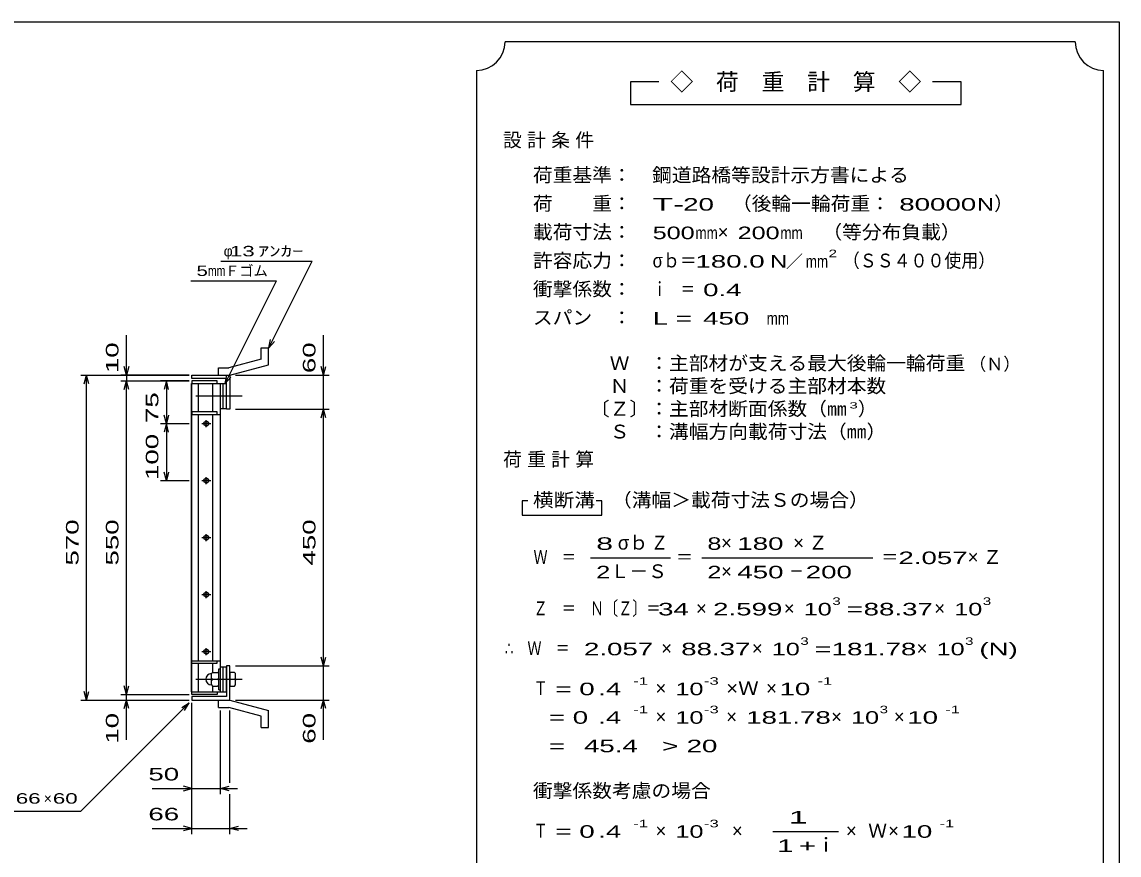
# Model space of a CAD drawing. Units: millimetres, scale not verified. Extents: x -1820 to 1731, y -1282 to 1054.
# Drawn here: x -193 to 1731, y -408 to 1054 of the extents above; entities that cross this region are included whole.
import ezdxf
from ezdxf.enums import TextEntityAlignment as Align

# ---------------------------------------------------------------- set-up
doc = ezdxf.new("R2010")
doc.units = ezdxf.units.MM
doc.header["$LTSCALE"] = 10
doc.linetypes.add('CHAIN', pattern=[18.5, 12, -1.5, 3.5, -1.5])
for name, color, linetype, lineweight in [('0_2', 150, 'Continuous', 25), ('16', 3, 'Continuous', 25), ('19', 6, 'Continuous', 25), ('22', 2, 'Continuous', 25)]:
    doc.layers.add(name, color=color, linetype=linetype, lineweight=lineweight)
doc.styles.add('ベクトル', font='')
doc.styles.get('ベクトル').set_extended_font_data('ベクトル')

msp = doc.modelspace()

# ---------------------------------------------------------------- linework, layer by layer
at = {"layer": '0_2'}
for p, q in [((-1729, 1053.5), (1731, 1053.5)), ((1731, 1053.5), (1731, -1146.5))]:
    msp.add_line(p, q, dxfattribs=at)
at = {"layer": '16'}
for p, q in [((149, 424), (105, 424)), ((105, 424), (105, 419.5)), ((149, 419.5), (149, 424)), ((104.3, -121.5), (104.3, 419.5)), ((104.3, 419.5), (105, 419.5)), ((105, 419.5), (149, 419.5)), ((105, -121.5), (105, 419.5)), ((105, 419.5), (155, 419.5)), ((116.5, 369.5), (116.5, 419.5)), ((141.5, 369.5), (141.5, 419.5)), ((155, -121.5), (155, 419.5)), ((155, 419.5), (159.5, 419.5)), ((159.5, 375.5), (159.5, 419.5)), ((159.5, 419.5), (165.5, 419.5)), ((165.5, 375.5), (165.5, 419.5)), ((105, 369.5), (105, 365)), ((149, 369.5), (105, 369.5)), ((149, 365), (149, 369.5)), ((155, 375.5), (159.5, 375.5)), ((159.5, 375.5), (165.5, 375.5)), ((105, 365), (155, 365)), ((116.5, -67), (116.5, 365)), ((122, 349), (138, 349)), ((128, 352), (132, 352)), ((130, 343), (130, 355)), ((141.5, -67), (141.5, 365)), ((128, 346), (132, 346)), ((128, 252), (132, 252)), ((130, 243), (130, 255)), ((122, 249), (138, 249)), ((128, 246), (132, 246)), ((130, 143), (130, 155)), ((122, 149), (138, 149)), ((128, 152), (132, 152)), ((128, 146), (132, 146)), ((122, 49), (138, 49)), ((128, 52), (132, 52)), ((128, 46), (132, 46)), ((130, 43), (130, 55)), ((122, -51), (138, -51)), ((128, -48), (132, -48)), ((128, -54), (132, -54)), ((130, -57), (130, -45)), ((105, -71.5), (105, -67)), ((105, -67), (155, -67)), ((105, -71.5), (149, -71.5)), ((116.5, -121.5), (116.5, -71.5)), ((141.5, -86.5), (141.5, -71.5)), ((149, -71.5), (149, -67)), ((141, -87.5), (139, -89.5)), ((139, -109.5), (139, -89.5)), ((141, -87.5), (150, -87.5)), ((152, -89.5), (150, -87.5)), ((152, -118), (152, -81)), ((152, -81), (155, -81)), ((155, -77.5), (159.5, -77.5)), ((155, -118), (155, -81)), ((159.5, -121.5), (159.5, -77.5)), ((159.5, -77.5), (165.5, -77.5)), ((165.5, -121.5), (165.5, -77.5)), ((141, -99.5), (139, -97.5)), ((141, -99.5), (139, -101.5)), ((139, -109.5), (141, -111.5)), ((141, -99.5), (150, -99.5)), ((141, -111.5), (150, -111.5)), ((141.5, -121.5), (141.5, -112.5)), ((150, -99.5), (152, -97.5)), ((152, -101.5), (150, -99.5)), ((150, -111.5), (152, -109.5)), ((104.3, -121.5), (105, -121.5)), ((105, -121.5), (149, -121.5)), ((105, -126), (105, -121.5)), ((105, -121.5), (155, -121.5)), ((149, -126), (105, -126)), ((149, -121.5), (149, -126)), ((152, -118), (155, -118)), ((155, -121.5), (159.5, -121.5)), ((159.5, -121.5), (165.5, -121.5))]:
    msp.add_line(p, q, dxfattribs=at)
at = {"layer": '16', "linetype": 'CHAIN'}
for p, q in [((112, 397.5), (193, 397.5)), ((112, -99.5), (193, -99.5))]:
    msp.add_line(p, q, dxfattribs=at)
at = {"layer": '16'}
for centre, radius, start, end in [((128, 349), 3, 90, 270), ((130, 349), 4, 46.6, 133.4), ((132, 349), 3, 270, 90), ((130, 349), 4, 226.6, 313.4), ((128, 249), 3, 90, 270), ((130, 249), 4, 46.6, 133.4), ((132, 249), 3, 270, 90), ((130, 249), 4, 226.6, 313.4), ((128, 149), 3, 90, 270), ((130, 149), 4, 46.6, 133.4), ((130, 149), 4, 226.6, 313.4), ((132, 149), 3, 270, 90), ((128, 49), 3, 90, 270), ((130, 49), 4, 46.6, 133.4), ((130, 49), 4, 226.6, 313.4), ((132, 49), 3, 270, 90), ((128, -51), 3, 90, 270), ((130, -51), 4, 46.6, 133.4), ((130, -51), 4, 226.6, 313.4), ((132, -51), 3, 270, 90), ((139, -99.5), 10, 90, 270)]:
    msp.add_arc(centre, radius, start, end, dxfattribs=at)
at = {"layer": '19'}
for p, q in [((226.1, 482.1), (239.1, 482.1)), ((226.1, 462.1), (226.1, 482.1)), ((239.1, 452.1), (239.1, 482.1)), ((226.1, 462.1), (169.8, 447)), ((151.5, 447), (169.8, 447)), ((151.5, 434), (151.5, 447)), ((171.5, 434), (239.1, 452.1)), ((105, 428), (105, 434)), ((105, 434), (171.5, 434)), ((165.5, 428), (105, 428)), ((151.5, 434), (171.5, 434)), ((165.5, 374), (165.5, 428)), ((171.5, 434), (171.5, 374)), ((171.5, 374), (165.5, 374)), ((171.5, -76), (165.5, -76)), ((165.5, -76), (165.5, -130)), ((171.5, -136), (171.5, -76)), ((179.5, -87.5), (171.5, -87.5)), ((171.5, -87.5), (171.5, -111.5)), ((181.5, -89.5), (179.5, -87.5)), ((181.5, -109.5), (181.5, -89.5)), ((171.5, -99.5), (179.5, -99.5)), ((171.5, -111.5), (179.5, -111.5)), ((181.5, -97.5), (179.5, -99.5)), ((179.5, -99.5), (181.5, -101.5)), ((179.5, -111.5), (181.5, -109.5)), ((105, -130), (105, -136)), ((165.5, -130), (105, -130)), ((105, -136), (171.5, -136)), ((151.5, -136), (171.5, -136)), ((151.5, -149), (151.5, -136)), ((151.5, -149), (169.8, -149)), ((226.1, -164.1), (169.8, -149)), ((171.5, -136), (239.1, -154.1)), ((226.1, -184.1), (226.1, -164.1)), ((239.1, -184.1), (239.1, -154.1)), ((226.1, -184.1), (239.1, -184.1))]:
    msp.add_line(p, q, dxfattribs=at)
at = {"layer": '22', "color": 4}
for p, q in [((1654, 1018.5), (654, 1018.5)), ((604, 968.5), (604, -581.5)), ((1704, -581.5), (1704, 968.5)), ((924, 948.5), (874, 948.5)), ((874, 948.5), (874, 908.5)), ((1454, 948.5), (1404, 948.5)), ((1454, 908.5), (1454, 948.5)), ((874, 908.5), (1454, 908.5)), ((155.5, 634), (315.5, 634)), ((239.5, 482), (315.5, 634)), ((103, 599.5), (253, 599.5)), ((163, 419.5), (253, 599.5)), ((-10, 434), (-10, 504)), ((335.5, 434), (335.5, 504)), ((239.5, 482), (242.5, 496.6)), ((239.5, 482), (249.5, 493)), ((-10, 434), (-14, 449)), ((-6, 449), (-10, 434)), ((335.5, 434), (331.5, 449)), ((335.5, 434), (339.5, 449)), ((-90, 434), (100, 434)), ((-84, 419), (-80, 434)), ((-76, 419), (-80, 434)), ((-80, -136), (-80, 434)), ((100, 434), (-20, 434)), ((-20, 424), (100, 424)), ((-14, 409), (-10, 424)), ((-10, 434), (-10, 424)), ((-6, 409), (-10, 424)), ((-10, -126), (-10, 424)), ((100, 424), (50, 424)), ((60, 424), (56, 409)), ((64, 409), (60, 424)), ((60, 424), (60, 349)), ((163, 419.5), (166, 434.1)), ((163, 419.5), (173, 430.5)), ((181.5, 434), (345.5, 434)), ((335.5, 374), (335.5, 434)), ((181.5, 374), (345.5, 374)), ((331.5, 359), (335.5, 374)), ((339.5, 359), (335.5, 374)), ((335.5, -76), (335.5, 374)), ((50, 349), (100, 349)), ((60, 349), (56, 364)), ((60, 349), (56, 334)), ((64, 364), (60, 349)), ((64, 334), (60, 349)), ((60, 349), (60, 249)), ((60, 249), (56, 264)), ((64, 264), (60, 249)), ((50, 249), (100, 249)), ((694, 213.5), (684, 213.5)), ((684, 213.5), (684, 188.5)), ((824, 213.5), (814, 213.5)), ((824, 188.5), (824, 213.5)), ((684, 188.5), (824, 188.5)), ((804, 113.5), (944, 113.5)), ((999, 113.5), (1299, 113.5)), ((181.5, -76), (345.5, -76)), ((335.5, -76), (331.5, -61)), ((335.5, -76), (339.5, -61)), ((335.5, -136), (335.5, -76)), ((-10, -126), (-14, -111)), ((-10, -126), (-6, -111)), ((-80, -136), (-84, -121)), ((-80, -136), (-76, -121)), ((-20, -126), (100, -126)), ((-10, -136), (-10, -126)), ((-90, -136), (100, -136)), ((-90, -331), (100, -141)), ((-20, -136), (100, -136)), ((-14, -151), (-10, -136)), ((-6, -151), (-10, -136)), ((-10, -206), (-10, -136)), ((87, -149), (100, -141)), ((92, -154), (100, -141)), ((105, -301), (105, -141)), ((105, -371), (105, -141)), ((181.5, -136), (345.5, -136)), ((331.5, -151), (335.5, -136)), ((339.5, -151), (335.5, -136)), ((335.5, -206), (335.5, -136)), ((155, -301), (155, -154)), ((171.5, -281), (171.5, -154)), ((105, -291), (90, -287)), ((155, -291), (170, -287)), ((35, -291), (105, -291)), ((90, -295), (105, -291)), ((105, -291), (155, -291)), ((170, -295), (155, -291)), ((155, -291), (185, -291)), ((171.5, -371), (171.5, -301)), ((-290, -331), (-90, -331)), ((35, -361), (105, -361)), ((105, -361), (90, -357)), ((90, -365), (105, -361)), ((105, -361), (171.5, -361)), ((171.5, -361), (186.5, -357)), ((186.5, -365), (171.5, -361)), ((171.5, -361), (201.5, -361)), ((1124, -366.5), (1239, -366.5))]:
    msp.add_line(p, q, dxfattribs=at)
for centre, start, end in [((604, 1018.5), 270, 0), ((1704, 1018.5), 180, 270)]:
    msp.add_arc(centre, 50, start, end, dxfattribs=at)

# ---------------------------------------------------------------- texts
at = {"layer": '22', "style": 'ベクトル'}
for s, height, p in [('◇\u3000荷\u3000重\u3000計\u3000算\u3000◇', 29.33, (944, 948.5)), ('）', 24.2, (1512, 735)), ('×', 24.2, (1027, 685)), ('φ', 18.3, (160.5, 651.5)), ('／', 22, (1146.5, 633.5)), ('Ｆゴム', 18.33, (163, 617)), ('（Ｎ）', 21.99, (1468, 453.5)), ('）', 24.2, (1273, 375)), ('σｂ', 24.19, (852, 140)), ('×', 24.2, (1033, 140)), ('Ｌ－Ｓ', 24.19, (839, 90)), ('×', 24.2, (1033, 90)), ('×', 24.2, (989, 25)), ('×', 24.2, (1143, 25)), ('×', 24.2, (1407, 25)), ('×', 24.2, (928, -45)), ('×', 24.2, (1087, -45)), ('×', 24.2, (1376, -45)), ('×', 24.2, (918, -115)), ('×', 24.2, (1112, -115)), ('×', 24.2, (918, -165)), ('×', 24.2, (1042, -165)), ('×', 24.2, (1226, -165)), ('×', 24.2, (1336, -165)), ('×', 18.3, (-155, -308.5)), ('×', 24.2, (918, -365)), ('×', 24.2, (1052, -365)), ('×', 24.2, (1252, -365)), ('Ｗ', 24.2, (1291, -365)), ('×', 24.2, (1326, -365)), ('ｉ', 24.2, (1200.5, -390))]:
    msp.add_text(s, height=height, dxfattribs=at).set_placement(p, align=Align.MIDDLE_LEFT)
for s, height, width, p in [('荷重基準：\u3000', 24.19, 1.05, (703, 785)), ('鋼道路橋等設計示方書による', 24.19, 1.05, (912, 785)), ('荷\u3000\u3000重：\u3000', 24.19, 1.05, (703, 735)), ('（後輪一輪荷重：', 24.19, 1.05, (1052, 735)), ('T-', 21.99, 2, (913, 733.5)), (' 20 ', 21.99, 1.65, (953, 733.5)), (' 80000', 21.99, 1.65, (1332, 733.5)), ('N', 22, 1.4, (1482, 733.5)), ('載荷寸法：\u3000', 24.19, 1.05, (703, 685)), ('500', 21.99, 1.5, (913, 683.5)), ('200', 21.99, 1.5, (1062, 683.5)), ('\u3000（等分布負載）', 24.19, 1.05, (1176, 685)), ('mm', 21.99, 0.8, (988, 683.5)), ('mm', 21.99, 0.8, (1137, 683.5)), (' 13 ', 18.33, 1.6, (160.5, 651.5)), ('ｱﾝｶｰ', 18.33, 1.6, (220.5, 651.5)), ('2', 13.2, 1.5, (1221.5, 647.5)), ('許容応力：\u3000', 24.19, 1.05, (703, 635)), ('σｂ＝', 24.19, 0.9, (913, 635)), ('180.0', 21.99, 1.65, (988, 633.5)), ('N', 22, 1.4, (1119, 633.5)), ('mm', 21.99, 0.8, (1181.5, 633.5)), ('（ＳＳ４００使用）', 24.19, 0.9, (1246.5, 635)), ('5', 18.3, 1.45, (113, 617)), ('mm', 18.33, 0.75, (133, 617)), ('衝撃係数：\u3000', 24.19, 1.05, (703, 585)), ('ｉ\u3000＝', 24.19, 0.75, (913, 585)), (' 0.4', 21.99, 1.65, (988, 583.5)), ('スパン\u3000：\u3000', 24.19, 1.05, (703, 535)), ('L =', 21.99, 1.65, (913, 533.5)), (' 450 ', 21.99, 1.65, (988, 533.5)), ('mm', 21.99, 0.8, (1113, 533.5)), ('\u3000Ｗ\u3000：主部材が支える最大後輪一輪荷重', 24.19, 1.05, (803, 455)), ('\u3000Ｎ\u3000：荷重を受ける主部材本数', 24.19, 1.05, (803, 415)), ('〔Ｚ〕：主部材断面係数（㎜', 24.19, 1.05, (803, 375)), ('3', 11, 1.8, (1258, 381)), ('\u3000Ｓ\u3000：溝幅方向載荷寸法（㎜）', 24.19, 1.05, (803, 335)), ('\u3000（溝幅＞載荷寸法Ｓの場合）', 24.19, 1.05, (807, 215)), ('横断溝', 24.19, 1.1, (703, 215)), ('8', 22, 1.8, (814, 138.5)), ('Ｚ', 24.2, 0.9, (910, 140)), ('8', 22, 1.5, (1009, 138.5)), (' 180 ', 21.99, 1.65, (1048, 138.5)), ('Ｗ\u3000＝', 24.19, 0.75, (704, 115)), ('＝', 24.2, 0.9, (954, 115)), ('＝', 24.2, 0.9, (1314, 115)), ('2.057', 21.99, 1.65, (1344, 113.5)), ('2', 22, 1.5, (814, 88.5)), ('2', 22, 1.5, (1009, 88.5)), (' 450 ', 21.99, 1.65, (1048, 88.5)), (' 200 ', 21.99, 1.65, (1168, 88.5)), ('－', 24.2, 0.75, (1153, 90)), ('Ｚ\u3000＝\u3000Ｎ〔Ｚ〕＝', 24.19, 0.75, (704, 25)), ('3', 13.2, 1.5, (1228, 37.5)), ('3', 13.2, 1.5, (1492, 37.5)), (' 34 ', 21.99, 1.65, (909, 23.5)), ('2.599', 21.99, 1.65, (1019, 23.5)), ('10', 21.99, 1.5, (1178, 23.5)), ('=', 22, 1.7, (1253, 23.5)), ('88.37', 21.99, 1.65, (1283, 23.5)), ('10', 21.99, 1.5, (1442, 23.5)), ('∴\u3000Ｗ\u3000＝', 24.19, 0.75, (654, -45)), (' 2.057', 21.99, 1.65, (779, -46.5)), ('88.37', 21.99, 1.65, (963, -46.5)), ('10', 21.99, 1.5, (1122, -46.5)), ('3', 13.2, 1.5, (1172, -32.5)), ('181.78', 21.99, 1.65, (1227, -46.5)), ('10', 21.99, 1.5, (1411, -46.5)), ('3', 13.2, 1.5, (1461, -32.5)), ('(N)', 21.99, 1.65, (1486, -46.5)), ('=', 22, 1.7, (1197, -46.5)), ('-1', 13.2, 1.65, (879, -102.5)), ('-3', 13.2, 1.65, (1003, -102.5)), ('-1', 13.2, 1.65, (1202, -102.5)), ('Ｔ', 24.2, 0.75, (704, -115)), (' = 0', 21.99, 1.65, (729, -116.5)), (' .4 ', 21.99, 1.65, (804, -116.5)), ('10', 21.99, 1.5, (953, -116.5)), ('×Ｗ', 24.19, 1.1, (1042, -115)), (' 10 ', 21.99, 1.65, (1122, -116.5)), ('-1', 13.2, 1.65, (879, -152.5)), ('-3', 13.2, 1.65, (1003, -152.5)), ('3', 13.2, 1.5, (1311, -152.5)), ('-1', 13.2, 1.65, (1426, -152.5)), ('  = 0', 21.99, 1.65, (704, -166.5)), (' .4 ', 21.99, 1.65, (804, -166.5)), ('10', 21.99, 1.5, (953, -166.5)), ('181.78', 21.99, 1.65, (1077, -166.5)), ('10', 21.99, 1.5, (1261, -166.5)), (' 10 ', 21.99, 1.65, (1346, -166.5)), (' 45.4', 21.99, 1.65, (779, -216.5)), ('>', 22, 1.7, (929, -216.5)), (' 20 ', 21.99, 1.65, (959, -216.5)), ('  =', 21.99, 1.65, (704, -216.5)), (' 50 ', 21.99, 1.65, (15, -266)), ('衝撃係数考慮の場合', 24.19, 1.05, (703, -295)), (' 66 ', 18.33, 1.6, (-215, -308.5)), (' 60 ', 18.33, 1.6, (-150, -308.5)), (' 66 ', 21.99, 1.65, (15, -336)), ('-1', 13.2, 1.65, (879, -352.5)), ('-3', 13.2, 1.65, (1003, -352.5)), ('-1', 13.2, 1.65, (1416, -352.5)), ('Ｔ', 24.2, 0.75, (704, -365)), (' = 0', 21.99, 1.65, (729, -366.5)), (' .4 ', 21.99, 1.65, (804, -366.5)), ('10', 21.99, 1.5, (953, -366.5)), (' 10 ', 21.99, 1.65, (1336, -366.5))]:
    msp.add_text(s, height=height, dxfattribs=dict(at, width=width)).set_placement(p, align=Align.MIDDLE_LEFT)
at = {"layer": '22', "style": 'ベクトル', "width": 1.65}
for s, p in [(' 10 ', (-35, 424)), (' 60 ', (310.5, 424)), (' 75 ', (35, 336.5)), (' 100 ', (35, 236.5)), (' 570 ', (-105, 86.5)), (' 550 ', (-35, 86.5)), (' 450 ', (310.5, 86.5)), (' 10 ', (-35, -226)), (' 60 ', (310.5, -226))]:
    msp.add_text(s, height=21.99, rotation=90, dxfattribs=at).set_placement(p, align=Align.MIDDLE_LEFT)
at = {"layer": '22', "attachment_point": 4, "style": 'ベクトル'}
for s, insert, char_height in [('\\T1.28;設計条件', (650.5, 845), 24.19), ('\\T1.28;荷重計算', (650.5, 285), 24.19), ('\\T1.42;×Ｚ', (1159.5, 140), 24.19), ('\\T1.42;×Ｚ', (1465.5, 115), 24.19), ('\\T1.25;\\W2;\\~1\\~', (1131.5, -341.5), 21.99), ('\\T1.33;\\W1.75;1+', (1131.5, -391.5), 21.99)]:
    msp.add_mtext(s, dxfattribs=dict(at, insert=insert, char_height=char_height))

doc.saveas('drawing.dxf')
